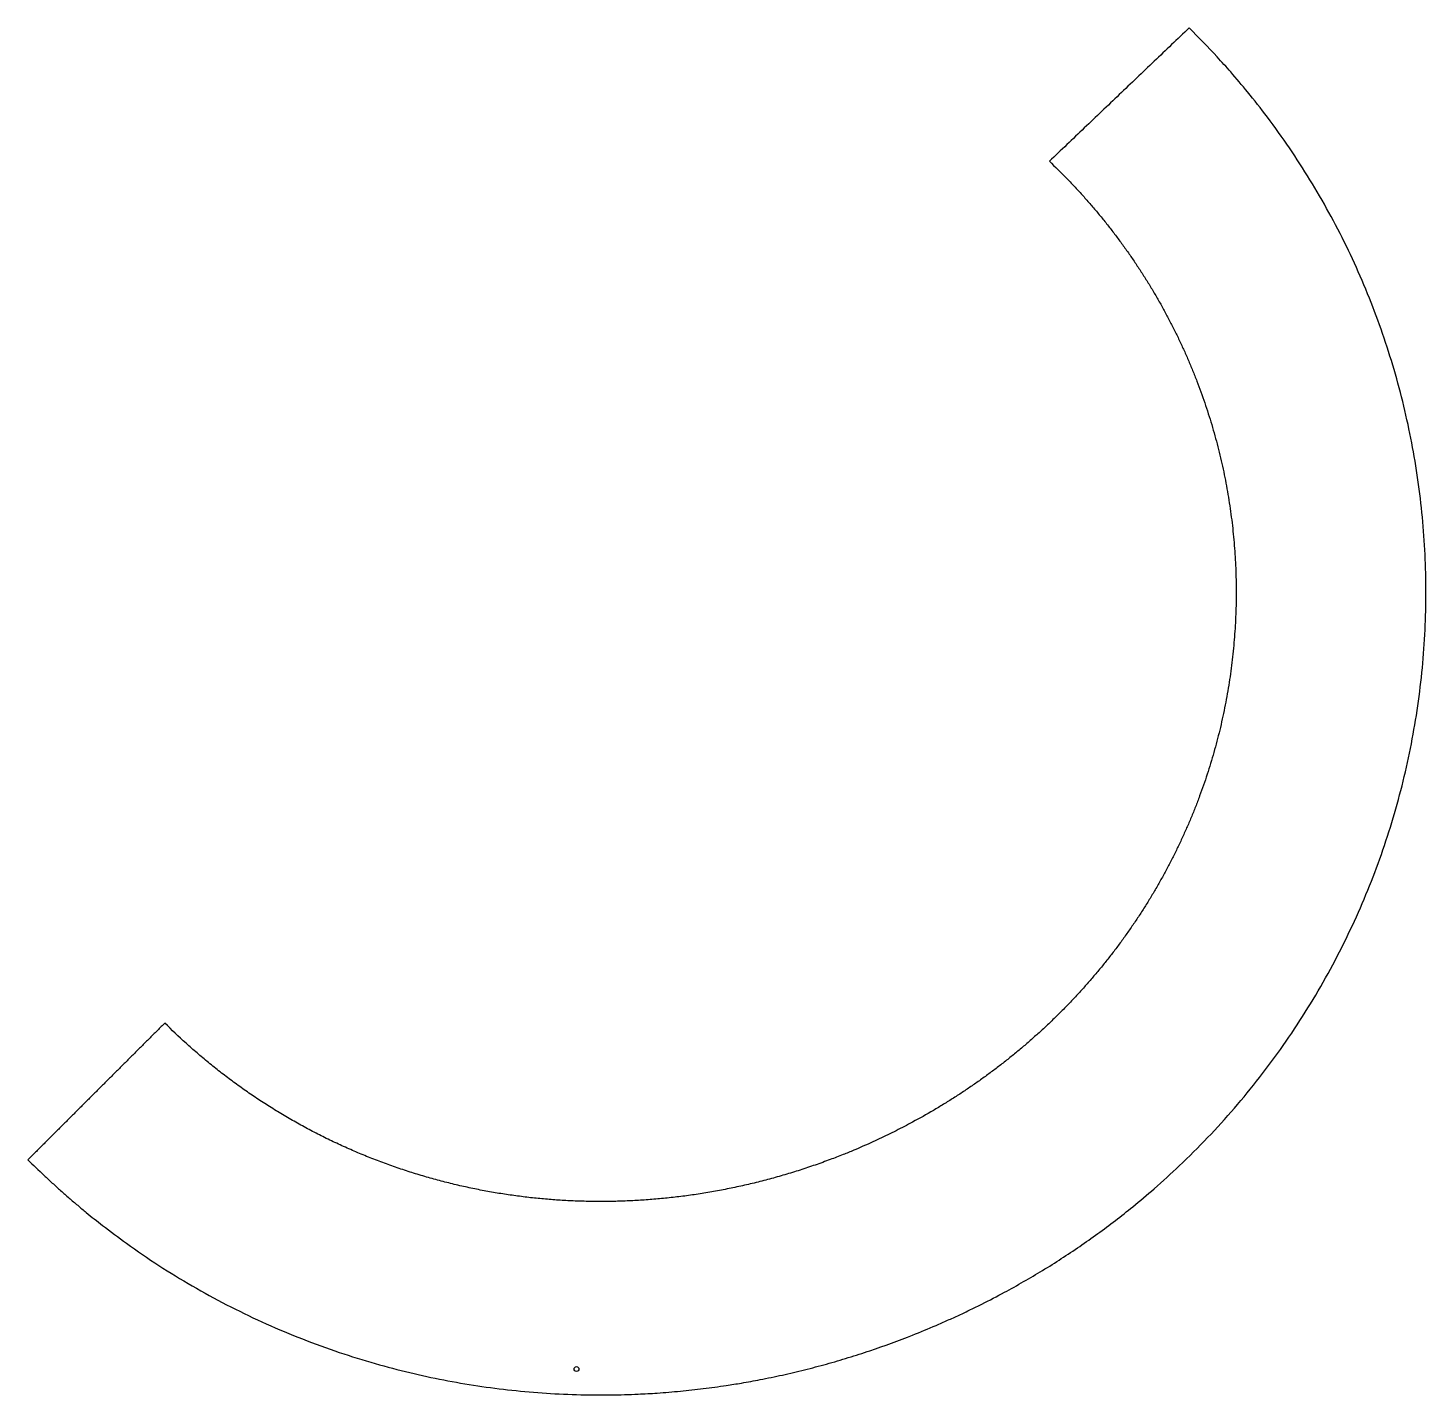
# Model space of a CAD drawing. Extents: x 668 to 722.3, y -86.6 to -33.6.
import ezdxf

# ---------------------------------------------------------------- set-up
doc = ezdxf.new("R2010")
doc.units = 0
doc.header["$LTSCALE"] = 12
doc.header["$MEASUREMENT"] = 0
doc.layers.add('MARKING', color=11, linetype='CONTINUOUS')
doc.layers.add('REPAD', color=7, linetype='CONTINUOUS')

msp = doc.modelspace()

# ---------------------------------------------------------------- linework, layer by layer
at = {"layer": 'MARKING'}
msp.add_circle((689.324, -85.562), 0.0938, dxfattribs=at)
at = {"layer": 'REPAD'}
for points, knots in [([(705.919, -82.587), (706.421, -82.316), (707.163, -81.89), (708.129, -81.283), (708.841, -80.808), (709.541, -80.315), (710.226, -79.803), (710.959, -79.224), (711.791, -78.524), (712.767, -77.637), (713.809, -76.599), (714.848, -75.454), (715.828, -74.26), (716.746, -73.018), (717.601, -71.731), (718.387, -70.407), (719.099, -69.055), (719.734, -67.689), (720.297, -66.306), (720.789, -64.906), (721.212, -63.483), (721.566, -62.041), (721.85, -60.582), (722.063, -59.112), (722.204, -57.638), (722.274, -56.169), (722.273, -54.706), (722.204, -53.25), (722.066, -51.799), (721.86, -50.358), (721.585, -48.927), (721.243, -47.508), (720.831, -46.103), (720.351, -44.715), (719.805, -43.349), (719.193, -42.013), (718.518, -40.708), (717.781, -39.438), (716.984, -38.204), (716.172, -37.07), (715.405, -36.094), (714.75, -35.321), (714.001, -34.487), (713.456, -33.924), (713.083, -33.559)], [0, 0, 0, 0, 0.029683, 0.04452, 0.059357, 0.074196, 0.089039, 0.103889, 0.122761, 0.145629, 0.172475, 0.199273, 0.226044, 0.252809, 0.27959, 0.30641, 0.332902, 0.359041, 0.384797, 0.410529, 0.436254, 0.461991, 0.487757, 0.51357, 0.539249, 0.564762, 0.590074, 0.615349, 0.640602, 0.665848, 0.691104, 0.716384, 0.741776, 0.767251, 0.792779, 0.818264, 0.843723, 0.869176, 0.894643, 0.920141, 0.941684, 0.959257, 0.972842, 1, 1, 1, 1]), ([(707.665, -38.729), (707.884, -38.938), (708.207, -39.257), (708.625, -39.694), (708.932, -40.028), (709.233, -40.367), (709.526, -40.711), (709.813, -41.061), (710.092, -41.416), (710.365, -41.775), (710.63, -42.14), (710.888, -42.509), (711.138, -42.882), (711.381, -43.26), (711.617, -43.643), (711.845, -44.029), (712.065, -44.42), (712.278, -44.814), (712.482, -45.212), (712.679, -45.614), (712.868, -46.019), (713.049, -46.428), (713.221, -46.839), (713.386, -47.254), (713.542, -47.672), (713.69, -48.092), (713.83, -48.515), (713.961, -48.94), (714.084, -49.368), (714.199, -49.798), (714.305, -50.23), (714.403, -50.663), (714.492, -51.099), (714.572, -51.536), (714.644, -51.974), (714.708, -52.413), (714.763, -52.854), (714.809, -53.295), (714.847, -53.737), (714.875, -54.18), (714.896, -54.623), (714.907, -55.067), (714.91, -55.511), (714.904, -55.954), (714.89, -56.398), (714.867, -56.841), (714.835, -57.283), (714.795, -57.725), (714.746, -58.166), (714.688, -58.607), (714.622, -59.046), (714.547, -59.484), (714.463, -59.92), (714.371, -60.355), (714.271, -60.788), (714.162, -61.219), (714.045, -61.648), (713.919, -62.075), (713.785, -62.5), (713.642, -62.922), (713.491, -63.341), (713.332, -63.758), (713.165, -64.172), (712.99, -64.582), (712.806, -64.99), (712.615, -65.394), (712.416, -65.794), (712.208, -66.191), (711.993, -66.584), (711.771, -66.974), (711.54, -67.359), (711.302, -67.74), (711.057, -68.116), (710.804, -68.488), (710.543, -68.856), (710.276, -69.219), (710.001, -69.577), (709.719, -69.93), (709.43, -70.277), (709.134, -70.62), (708.832, -70.957), (708.523, -71.289), (708.207, -71.615), (707.885, -71.936), (707.556, -72.25), (707.221, -72.559), (706.88, -72.862), (706.534, -73.159), (706.181, -73.449), (705.822, -73.733), (705.458, -74.01), (705.089, -74.281), (704.714, -74.546), (704.334, -74.803), (703.948, -75.054), (703.558, -75.298), (703.032, -75.614), (702.63, -75.84), (702.36, -75.985)], [0, 0, 0, 0, 0.020628, 0.030941, 0.041245, 0.051539, 0.061817, 0.072088, 0.082346, 0.092597, 0.102835, 0.113067, 0.123286, 0.1335, 0.143701, 0.153898, 0.164083, 0.174262, 0.184432, 0.194597, 0.204752, 0.214903, 0.225045, 0.235183, 0.245314, 0.255441, 0.26556, 0.275677, 0.285788, 0.295896, 0.305998, 0.316098, 0.326194, 0.336288, 0.346378, 0.356467, 0.366553, 0.376637, 0.38672, 0.396802, 0.406883, 0.416964, 0.427044, 0.437124, 0.447205, 0.457286, 0.467368, 0.477452, 0.487537, 0.497623, 0.507713, 0.517804, 0.527899, 0.537996, 0.548097, 0.558201, 0.56831, 0.578422, 0.58854, 0.598662, 0.60879, 0.618923, 0.629063, 0.639207, 0.64936, 0.659518, 0.669685, 0.679857, 0.690039, 0.700227, 0.710426, 0.720631, 0.730847, 0.741069, 0.751304, 0.761546, 0.7718, 0.782061, 0.792335, 0.802617, 0.812912, 0.823215, 0.833531, 0.843856, 0.854194, 0.86454, 0.8749, 0.885267, 0.895649, 0.906039, 0.916442, 0.926852, 0.937276, 0.947708, 0.958154, 0.968609, 0.979072, 1, 1, 1, 1]), ([(673.353, -72.146), (673.317, -72.182), (673.263, -72.236), (673.191, -72.308), (673.137, -72.362), (673.082, -72.416), (673.028, -72.47), (672.974, -72.524), (672.92, -72.578), (672.866, -72.632), (672.812, -72.686), (672.757, -72.74), (672.703, -72.794), (672.649, -72.848), (672.595, -72.902), (672.541, -72.956), (672.487, -73.01), (672.432, -73.064), (672.378, -73.118), (672.324, -73.172), (672.27, -73.226), (672.216, -73.28), (672.162, -73.334), (672.107, -73.388), (672.053, -73.442), (671.999, -73.496), (671.945, -73.55), (671.891, -73.604), (671.837, -73.658), (671.783, -73.712), (671.728, -73.766), (671.674, -73.82), (671.62, -73.874), (671.566, -73.929), (671.512, -73.983), (671.458, -74.037), (671.403, -74.091), (671.349, -74.145), (671.295, -74.199), (671.241, -74.253), (671.187, -74.307), (671.133, -74.361), (671.078, -74.415), (671.024, -74.469), (670.97, -74.523), (670.916, -74.577), (670.862, -74.631), (670.808, -74.685), (670.753, -74.74), (670.699, -74.794), (670.645, -74.848), (670.591, -74.902), (670.537, -74.956), (670.483, -75.01), (670.428, -75.064), (670.374, -75.118), (670.32, -75.172), (670.266, -75.226), (670.212, -75.28), (670.158, -75.334), (670.104, -75.389), (670.049, -75.443), (669.995, -75.497), (669.941, -75.551), (669.887, -75.605), (669.833, -75.659), (669.779, -75.713), (669.724, -75.767), (669.67, -75.821), (669.616, -75.875), (669.562, -75.93), (669.508, -75.984), (669.454, -76.038), (669.399, -76.092), (669.345, -76.146), (669.291, -76.2), (669.237, -76.254), (669.183, -76.308), (669.129, -76.362), (669.074, -76.417), (669.02, -76.471), (668.966, -76.525), (668.912, -76.579), (668.858, -76.633), (668.804, -76.687), (668.75, -76.741), (668.695, -76.795), (668.641, -76.85), (668.587, -76.904), (668.533, -76.958), (668.479, -77.012), (668.425, -77.066), (668.37, -77.12), (668.316, -77.174), (668.262, -77.228), (668.208, -77.283), (668.136, -77.355), (668.082, -77.409), (668.045, -77.445)], [0, 0, 0, 0, 0.020395, 0.030592, 0.04079, 0.050988, 0.061186, 0.071384, 0.081583, 0.091781, 0.10198, 0.112179, 0.122378, 0.132577, 0.142776, 0.152976, 0.163176, 0.173375, 0.183576, 0.193776, 0.203976, 0.214176, 0.224377, 0.234578, 0.244779, 0.25498, 0.265181, 0.275383, 0.285584, 0.295786, 0.305988, 0.31619, 0.326392, 0.336594, 0.346797, 0.356999, 0.367202, 0.377405, 0.387608, 0.397811, 0.408014, 0.418217, 0.428421, 0.438625, 0.448828, 0.459032, 0.469236, 0.47944, 0.489645, 0.499849, 0.510054, 0.520258, 0.530463, 0.540668, 0.550873, 0.561078, 0.571284, 0.581489, 0.591695, 0.6019, 0.612106, 0.622312, 0.632518, 0.642724, 0.65293, 0.663136, 0.673343, 0.683549, 0.693756, 0.703963, 0.71417, 0.724377, 0.734584, 0.744791, 0.754998, 0.765206, 0.775413, 0.785621, 0.795828, 0.806036, 0.816244, 0.826452, 0.83666, 0.846868, 0.857076, 0.867284, 0.877493, 0.887701, 0.89791, 0.908119, 0.918327, 0.928536, 0.938745, 0.948954, 0.959163, 0.969372, 0.979582, 1, 1, 1, 1]), ([(702.36, -75.985), (702.148, -76.1), (701.827, -76.267), (701.395, -76.481), (701.068, -76.637), (700.739, -76.789), (700.408, -76.936), (700.048, -77.09), (699.633, -77.259), (699.136, -77.452), (698.58, -77.652), (697.994, -77.848), (697.403, -78.03), (696.81, -78.198), (696.214, -78.35), (695.616, -78.488), (695.017, -78.612), (694.418, -78.72), (693.818, -78.813), (693.22, -78.892), (692.622, -78.956), (692.027, -79.006), (691.435, -79.041), (690.847, -79.062), (690.267, -79.069), (689.693, -79.062), (689.122, -79.042), (688.55, -79.009), (687.975, -78.963), (687.398, -78.902), (686.82, -78.828), (686.241, -78.739), (685.663, -78.635), (685.084, -78.518), (684.508, -78.385), (683.933, -78.238), (683.361, -78.077), (682.792, -77.901), (682.227, -77.711), (681.667, -77.507), (681.112, -77.289), (680.562, -77.057), (680.019, -76.811), (679.483, -76.552), (678.954, -76.28), (678.432, -75.995), (677.919, -75.698), (677.415, -75.389), (676.921, -75.068), (676.436, -74.736), (675.961, -74.394), (675.498, -74.041), (675.045, -73.679), (674.604, -73.309), (674.034, -72.805), (673.621, -72.413), (673.353, -72.146)], [0, 0, 0, 0, 0.023058, 0.0346, 0.04615, 0.057705, 0.069264, 0.080824, 0.095114, 0.112131, 0.131869, 0.15159, 0.171287, 0.190949, 0.210566, 0.230131, 0.249633, 0.269063, 0.288413, 0.307671, 0.326829, 0.345876, 0.364801, 0.383593, 0.402076, 0.420341, 0.438481, 0.456751, 0.475139, 0.493634, 0.512225, 0.530901, 0.549651, 0.568467, 0.587339, 0.606257, 0.625212, 0.644196, 0.6632, 0.682214, 0.701233, 0.720251, 0.739262, 0.758259, 0.777234, 0.796178, 0.815083, 0.83394, 0.852739, 0.871474, 0.890133, 0.908708, 0.927188, 0.945563, 0.963823, 1, 1, 1, 1]), ([(668.045, -77.445), (668.251, -77.65), (668.564, -77.954), (668.99, -78.35), (669.313, -78.643), (669.641, -78.931), (669.973, -79.214), (670.401, -79.57), (671.026, -80.068), (671.957, -80.763), (673.115, -81.553), (674.412, -82.348), (675.745, -83.077), (677.113, -83.741), (678.513, -84.338), (679.922, -84.86), (681.318, -85.303), (682.673, -85.666), (684.003, -85.96), (685.323, -86.195), (686.651, -86.373), (687.985, -86.496), (689.324, -86.562), (690.567, -86.572), (691.611, -86.542), (692.357, -86.5), (692.903, -86.459), (693.35, -86.419), (693.796, -86.374), (694.241, -86.322), (694.686, -86.264), (695.178, -86.193), (695.764, -86.098), (696.49, -85.967), (697.308, -85.797), (698.167, -85.595), (699.02, -85.371), (699.866, -85.123), (700.986, -84.764), (701.814, -84.461), (702.36, -84.244)], [0, 0, 0, 0, 0.023547, 0.035321, 0.047096, 0.058873, 0.070653, 0.082436, 0.104021, 0.135378, 0.176485, 0.217532, 0.258551, 0.299572, 0.340627, 0.381745, 0.421274, 0.45917, 0.495388, 0.531567, 0.567727, 0.603889, 0.640075, 0.676305, 0.704511, 0.72468, 0.73679, 0.748899, 0.761007, 0.773115, 0.785224, 0.797335, 0.813362, 0.833299, 0.857142, 0.880968, 0.904784, 0.928591, 0.952394, 1, 1, 1, 1]), ([(702.36, -84.244), (702.665, -84.124), (703.118, -83.937), (703.718, -83.673), (704.164, -83.469), (704.608, -83.259), (705.195, -82.969), (705.631, -82.742), (705.919, -82.587)], [0, 0, 0, 0, 0.249967, 0.374962, 0.499963, 0.62497, 0.749979, 1, 1, 1, 1])]:
    msp.add_open_spline(points, degree=3, knots=knots, dxfattribs=at)
msp.add_open_spline([(713.083, -33.559), (707.665, -38.729)], degree=1, dxfattribs=at)

doc.saveas('drawing.dxf')
